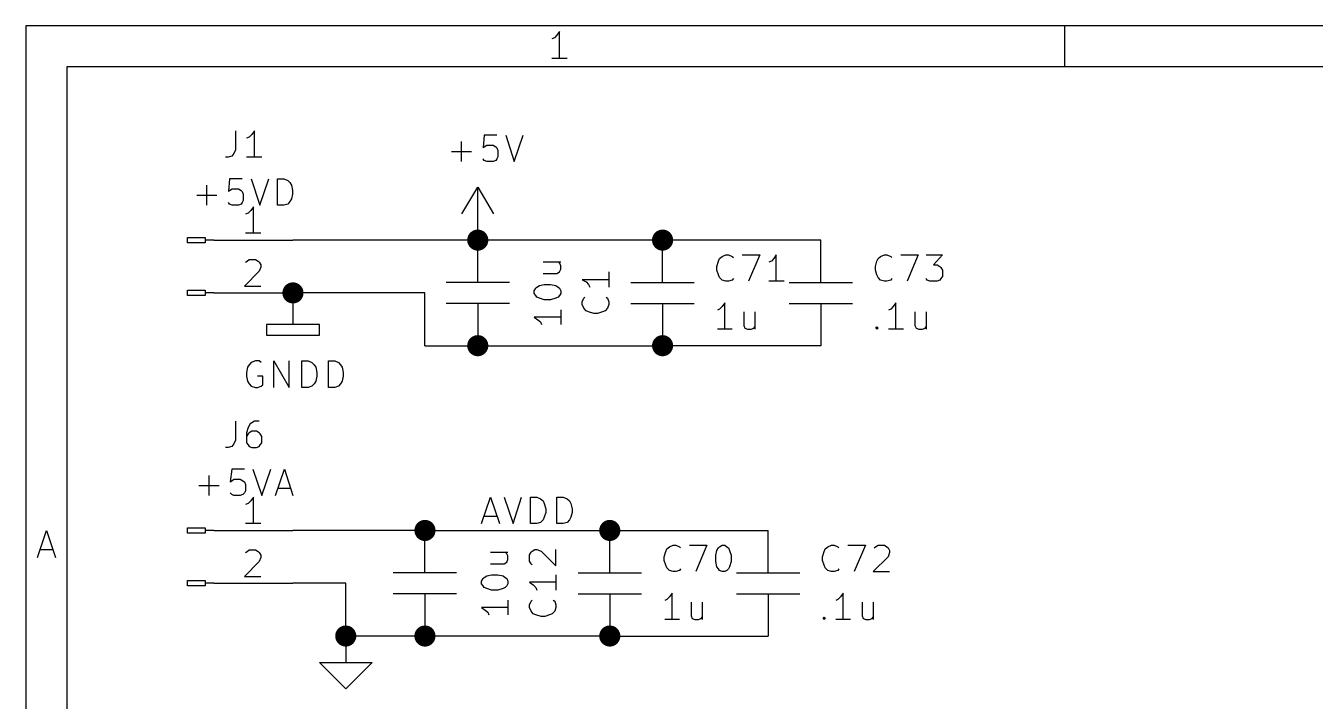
# Model space of a CAD drawing. Extents: x -2.2 to 11.3, y -7.9 to -0.4.
# Drawn here: x 0.394 to 2.836, y -1.673 to -0.394 of the extents above; entities that cross this region are included whole.
import ezdxf

# ---------------------------------------------------------------- set-up
doc = ezdxf.new("R2010")
doc.units = 0
doc.header["$MEASUREMENT"] = 0
for name, color, linetype in [('BLACK', 7, 'CONTINUOUS'), ('CYAN2', 4, 'CONTINUOUS'), ('GREEN2', 3, 'CONTINUOUS'), ('RED2', 1, 'CONTINUOUS')]:
    doc.layers.add(name, color=color, linetype=linetype)

msp = doc.modelspace()

# ---------------------------------------------------------------- linework, layer by layer
at = {"layer": 'BLACK', "linetype": 'CONTINUOUS'}
for p, q in [((1.257, -1.337), (1.274, -1.287)), ((1.274, -1.287), (1.291, -1.337)), ((1.3, -1.287), (1.317, -1.337)), ((1.317, -1.337), (1.333, -1.287)), ((1.35, -1.337), (1.35, -1.287)), ((1.35, -1.287), (1.362, -1.287)), ((1.362, -1.287), (1.369, -1.29)), ((1.369, -1.29), (1.374, -1.294)), ((1.374, -1.294), (1.376, -1.299)), ((1.4, -1.337), (1.4, -1.287)), ((1.4, -1.287), (1.412, -1.287)), ((1.412, -1.287), (1.419, -1.29)), ((1.419, -1.29), (1.424, -1.294)), ((1.424, -1.294), (1.426, -1.299)), ((1.376, -1.299), (1.379, -1.309)), ((1.379, -1.316), (1.376, -1.325)), ((1.379, -1.309), (1.379, -1.316)), ((1.426, -1.299), (1.429, -1.309)), ((1.429, -1.316), (1.426, -1.325)), ((1.429, -1.309), (1.429, -1.316)), ((1.262, -1.323), (1.286, -1.323)), ((1.362, -1.337), (1.35, -1.337)), ((1.369, -1.335), (1.362, -1.337)), ((1.374, -1.33), (1.369, -1.335)), ((1.376, -1.325), (1.374, -1.33)), ((1.412, -1.337), (1.4, -1.337)), ((1.419, -1.335), (1.412, -1.337)), ((1.424, -1.33), (1.419, -1.335)), ((1.426, -1.325), (1.424, -1.33))]:
    msp.add_line(p, q, dxfattribs=at)
at = {"layer": 'CYAN2', "linetype": 'CONTINUOUS'}
for p, q in [((0.791, -0.593), (0.791, -0.629)), ((0.817, -0.605), (0.812, -0.607)), ((0.822, -0.6), (0.817, -0.605)), ((0.827, -0.593), (0.822, -0.6)), ((0.827, -0.643), (0.827, -0.593)), ((1.262, -0.601), (1.26, -0.625)), ((1.286, -0.601), (1.262, -0.601)), ((1.303, -0.601), (1.319, -0.651)), ((1.319, -0.651), (1.336, -0.601)), ((0.791, -0.629), (0.788, -0.636)), ((1.2, -0.632), (1.238, -0.632)), ((1.219, -0.651), (1.219, -0.613)), ((1.26, -0.625), (1.262, -0.623)), ((1.262, -0.623), (1.267, -0.62)), ((1.267, -0.62), (1.279, -0.62)), ((1.279, -0.62), (1.284, -0.623)), ((1.284, -0.623), (1.286, -0.625)), ((1.286, -0.625), (1.288, -0.63)), ((1.288, -0.63), (1.288, -0.642)), ((0.777, -0.643), (0.772, -0.643)), ((0.784, -0.641), (0.777, -0.643)), ((0.788, -0.636), (0.784, -0.641)), ((0.841, -0.643), (0.812, -0.643)), ((1.262, -0.649), (1.26, -0.646)), ((1.267, -0.651), (1.262, -0.649)), ((1.279, -0.651), (1.267, -0.651)), ((1.284, -0.649), (1.279, -0.651)), ((1.286, -0.646), (1.284, -0.649)), ((1.288, -0.642), (1.286, -0.646)), ((0.737, -0.734), (0.737, -0.696)), ((0.78, -0.684), (0.778, -0.708)), ((0.778, -0.708), (0.78, -0.706)), ((0.804, -0.684), (0.78, -0.684)), ((0.78, -0.706), (0.785, -0.703)), ((0.785, -0.703), (0.797, -0.703)), ((0.797, -0.703), (0.802, -0.706)), ((0.802, -0.706), (0.804, -0.708)), ((0.804, -0.708), (0.806, -0.713)), ((0.821, -0.684), (0.837, -0.734)), ((0.837, -0.734), (0.854, -0.684)), ((0.871, -0.734), (0.871, -0.684)), ((0.871, -0.684), (0.883, -0.684)), ((0.883, -0.684), (0.89, -0.687)), ((0.89, -0.687), (0.894, -0.691)), ((0.894, -0.691), (0.897, -0.696)), ((0.897, -0.696), (0.899, -0.706)), ((0.899, -0.706), (0.899, -0.713)), ((0.718, -0.715), (0.756, -0.715)), ((0.78, -0.732), (0.778, -0.729)), ((0.785, -0.734), (0.78, -0.732)), ((0.802, -0.732), (0.797, -0.734)), ((0.804, -0.729), (0.802, -0.732)), ((0.806, -0.725), (0.804, -0.729)), ((0.806, -0.713), (0.806, -0.725)), ((0.89, -0.732), (0.883, -0.734)), ((0.894, -0.727), (0.89, -0.732)), ((0.897, -0.722), (0.894, -0.727)), ((0.899, -0.713), (0.897, -0.722)), ((0.797, -0.734), (0.785, -0.734)), ((0.883, -0.734), (0.871, -0.734)), ((1.713, -0.831), (1.72, -0.828)), ((1.72, -0.828), (1.725, -0.828)), ((1.725, -0.828), (1.732, -0.831)), ((1.751, -0.828), (1.784, -0.828)), ((1.784, -0.828), (1.763, -0.878)), ((1.815, -0.828), (1.811, -0.835)), ((1.815, -0.878), (1.815, -0.828)), ((2.013, -0.831), (2.02, -0.828)), ((2.02, -0.828), (2.025, -0.828)), ((2.025, -0.828), (2.032, -0.831)), ((2.051, -0.828), (2.084, -0.828)), ((2.084, -0.828), (2.063, -0.878)), ((2.099, -0.828), (2.13, -0.828)), ((2.13, -0.828), (2.113, -0.847)), ((1.374, -0.841), (1.407, -0.841)), ((1.405, -0.844), (1.402, -0.841)), ((1.407, -0.848), (1.405, -0.844)), ((1.407, -0.855), (1.407, -0.848)), ((1.703, -0.85), (1.706, -0.84)), ((1.703, -0.857), (1.703, -0.85)), ((1.706, -0.84), (1.708, -0.835)), ((1.708, -0.835), (1.713, -0.831)), ((1.732, -0.831), (1.734, -0.833)), ((1.806, -0.84), (1.801, -0.842)), ((1.811, -0.835), (1.806, -0.84)), ((2.003, -0.85), (2.006, -0.84)), ((2.003, -0.857), (2.003, -0.85)), ((2.006, -0.84), (2.008, -0.835)), ((2.008, -0.835), (2.013, -0.831)), ((2.032, -0.831), (2.034, -0.833)), ((2.113, -0.847), (2.12, -0.847)), ((2.12, -0.847), (2.125, -0.85)), ((2.125, -0.85), (2.127, -0.852)), ((2.127, -0.852), (2.13, -0.857)), ((1.374, -0.863), (1.4, -0.863)), ((1.4, -0.863), (1.405, -0.86)), ((1.405, -0.86), (1.407, -0.855)), ((1.498, -0.875), (1.448, -0.875)), ((1.448, -0.875), (1.455, -0.879)), ((1.455, -0.879), (1.46, -0.884)), ((1.498, -0.86), (1.498, -0.889)), ((1.706, -0.866), (1.703, -0.857)), ((1.708, -0.871), (1.706, -0.866)), ((1.713, -0.876), (1.708, -0.871)), ((1.72, -0.878), (1.713, -0.876)), ((1.725, -0.878), (1.72, -0.878)), ((1.732, -0.876), (1.725, -0.878)), ((1.734, -0.873), (1.732, -0.876)), ((1.83, -0.878), (1.801, -0.878)), ((2.006, -0.866), (2.003, -0.857)), ((2.008, -0.871), (2.006, -0.866)), ((2.013, -0.876), (2.008, -0.871)), ((2.02, -0.878), (2.013, -0.876)), ((2.025, -0.878), (2.02, -0.878)), ((2.032, -0.876), (2.025, -0.878)), ((2.034, -0.873), (2.032, -0.876)), ((2.101, -0.876), (2.099, -0.873)), ((2.106, -0.878), (2.101, -0.876)), ((2.12, -0.878), (2.106, -0.878)), ((2.125, -0.876), (2.12, -0.878)), ((2.127, -0.873), (2.125, -0.876)), ((2.13, -0.869), (2.127, -0.873)), ((2.13, -0.857), (2.13, -0.869)), ((1.357, -0.896), (1.36, -0.891)), ((1.357, -0.901), (1.357, -0.896)), ((1.36, -0.905), (1.357, -0.901)), ((1.36, -0.891), (1.362, -0.889)), ((1.362, -0.889), (1.367, -0.886)), ((1.367, -0.886), (1.376, -0.884)), ((1.376, -0.884), (1.388, -0.884)), ((1.388, -0.884), (1.398, -0.886)), ((1.398, -0.886), (1.402, -0.889)), ((1.402, -0.889), (1.405, -0.891)), ((1.405, -0.891), (1.407, -0.896)), ((1.407, -0.901), (1.405, -0.905)), ((1.407, -0.896), (1.407, -0.901)), ((1.46, -0.884), (1.462, -0.889)), ((1.362, -0.908), (1.36, -0.905)), ((1.367, -0.91), (1.362, -0.908)), ((1.376, -0.913), (1.367, -0.91)), ((1.388, -0.913), (1.376, -0.913)), ((1.398, -0.91), (1.388, -0.913)), ((1.402, -0.908), (1.398, -0.91)), ((1.405, -0.905), (1.402, -0.908)), ((1.448, -0.917), (1.451, -0.91)), ((1.448, -0.922), (1.448, -0.917)), ((1.451, -0.929), (1.448, -0.922)), ((1.451, -0.91), (1.453, -0.908)), ((1.493, -0.908), (1.496, -0.91)), ((1.496, -0.91), (1.498, -0.917)), ((1.498, -0.922), (1.496, -0.929)), ((1.498, -0.917), (1.498, -0.922)), ((1.713, -0.926), (1.708, -0.931)), ((1.718, -0.919), (1.713, -0.926)), ((1.718, -0.969), (1.718, -0.919)), ((2.037, -0.926), (2.032, -0.931)), ((2.042, -0.919), (2.037, -0.926)), ((2.042, -0.969), (2.042, -0.919)), ((1.407, -0.946), (1.357, -0.946)), ((1.357, -0.946), (1.364, -0.951)), ((1.364, -0.951), (1.369, -0.955)), ((1.407, -0.932), (1.407, -0.96)), ((1.455, -0.934), (1.451, -0.929)), ((1.46, -0.936), (1.455, -0.934)), ((1.47, -0.939), (1.46, -0.936)), ((1.477, -0.939), (1.47, -0.939)), ((1.486, -0.936), (1.477, -0.939)), ((1.491, -0.934), (1.486, -0.936)), ((1.496, -0.929), (1.491, -0.934)), ((1.708, -0.931), (1.704, -0.933)), ((1.754, -0.936), (1.754, -0.962)), ((1.775, -0.936), (1.775, -0.969)), ((2.032, -0.931), (2.028, -0.933)), ((2.078, -0.936), (2.078, -0.962)), ((2.099, -0.936), (2.099, -0.969)), ((1.369, -0.955), (1.371, -0.96)), ((1.732, -0.969), (1.704, -0.969)), ((1.754, -0.962), (1.756, -0.967)), ((1.756, -0.967), (1.761, -0.969)), ((1.761, -0.969), (1.768, -0.969)), ((1.768, -0.969), (1.773, -0.967)), ((1.773, -0.967), (1.775, -0.964)), ((2.004, -0.967), (2.006, -0.964)), ((2.006, -0.969), (2.004, -0.967)), ((2.006, -0.964), (2.008, -0.967)), ((2.006, -0.964), (2.006, -0.969)), ((2.008, -0.967), (2.006, -0.969)), ((2.056, -0.969), (2.028, -0.969)), ((2.078, -0.962), (2.08, -0.967)), ((2.08, -0.967), (2.085, -0.969)), ((2.085, -0.969), (2.092, -0.969)), ((2.092, -0.969), (2.097, -0.967)), ((2.097, -0.967), (2.099, -0.964)), ((0.814, -1.041), (0.812, -1.051)), ((0.817, -1.036), (0.814, -1.041)), ((0.821, -1.032), (0.817, -1.036)), ((0.829, -1.029), (0.821, -1.032)), ((0.836, -1.029), (0.829, -1.029)), ((0.84, -1.032), (0.836, -1.029)), ((0.864, -1.079), (0.864, -1.029)), ((0.864, -1.029), (0.893, -1.079)), ((0.893, -1.079), (0.893, -1.029)), ((0.917, -1.079), (0.917, -1.029)), ((0.917, -1.029), (0.929, -1.029)), ((0.929, -1.029), (0.936, -1.032)), ((0.936, -1.032), (0.94, -1.036)), ((0.94, -1.036), (0.943, -1.041)), ((0.943, -1.041), (0.945, -1.051)), ((0.967, -1.079), (0.967, -1.029)), ((0.967, -1.029), (0.979, -1.029)), ((0.979, -1.029), (0.986, -1.032)), ((0.986, -1.032), (0.99, -1.036)), ((0.99, -1.036), (0.993, -1.041)), ((0.993, -1.041), (0.995, -1.051)), ((0.812, -1.051), (0.812, -1.058)), ((0.812, -1.058), (0.814, -1.067)), ((0.814, -1.067), (0.817, -1.072)), ((0.817, -1.072), (0.821, -1.077)), ((0.843, -1.058), (0.833, -1.058)), ((0.84, -1.077), (0.843, -1.074)), ((0.843, -1.074), (0.843, -1.058)), ((0.94, -1.072), (0.936, -1.077)), ((0.943, -1.067), (0.94, -1.072)), ((0.945, -1.058), (0.943, -1.067)), ((0.945, -1.051), (0.945, -1.058)), ((0.99, -1.072), (0.986, -1.077)), ((0.993, -1.067), (0.99, -1.072)), ((0.995, -1.058), (0.993, -1.067)), ((0.995, -1.051), (0.995, -1.058)), ((0.821, -1.077), (0.829, -1.079)), ((0.829, -1.079), (0.833, -1.079)), ((0.833, -1.079), (0.84, -1.077)), ((0.929, -1.079), (0.917, -1.079)), ((0.936, -1.077), (0.929, -1.079)), ((0.979, -1.079), (0.967, -1.079)), ((0.986, -1.077), (0.979, -1.079)), ((0.791, -1.143), (0.791, -1.179)), ((0.822, -1.146), (0.819, -1.148)), ((0.827, -1.143), (0.822, -1.146)), ((0.836, -1.143), (0.827, -1.143)), ((0.815, -1.155), (0.812, -1.165)), ((0.812, -1.165), (0.812, -1.184)), ((0.815, -1.167), (0.812, -1.172)), ((0.819, -1.148), (0.815, -1.155)), ((0.817, -1.165), (0.815, -1.167)), ((0.822, -1.162), (0.817, -1.165)), ((0.831, -1.162), (0.822, -1.162)), ((0.836, -1.165), (0.831, -1.162)), ((0.838, -1.167), (0.836, -1.165)), ((0.841, -1.172), (0.838, -1.167)), ((0.841, -1.184), (0.841, -1.172)), ((0.777, -1.193), (0.772, -1.193)), ((0.784, -1.191), (0.777, -1.193)), ((0.788, -1.186), (0.784, -1.191)), ((0.791, -1.179), (0.788, -1.186)), ((0.812, -1.184), (0.815, -1.188)), ((0.815, -1.188), (0.817, -1.191)), ((0.817, -1.191), (0.822, -1.193)), ((0.822, -1.193), (0.831, -1.193)), ((0.831, -1.193), (0.836, -1.191)), ((0.836, -1.191), (0.838, -1.188)), ((0.838, -1.188), (0.841, -1.184)), ((0.784, -1.234), (0.781, -1.258)), ((0.808, -1.234), (0.784, -1.234)), ((0.824, -1.234), (0.841, -1.284)), ((0.841, -1.284), (0.858, -1.234)), ((0.867, -1.284), (0.884, -1.234)), ((0.884, -1.234), (0.9, -1.284)), ((0.722, -1.265), (0.76, -1.265)), ((0.741, -1.284), (0.741, -1.246)), ((0.781, -1.258), (0.784, -1.256)), ((0.784, -1.256), (0.788, -1.253)), ((0.788, -1.253), (0.8, -1.253)), ((0.8, -1.253), (0.805, -1.256)), ((0.805, -1.256), (0.808, -1.258)), ((0.808, -1.258), (0.81, -1.263)), ((0.81, -1.263), (0.81, -1.275)), ((0.784, -1.282), (0.781, -1.279)), ((0.788, -1.284), (0.784, -1.282)), ((0.8, -1.284), (0.788, -1.284)), ((0.805, -1.282), (0.8, -1.284)), ((0.808, -1.279), (0.805, -1.282)), ((0.81, -1.275), (0.808, -1.279)), ((0.872, -1.27), (0.896, -1.27)), ((1.274, -1.391), (1.307, -1.391)), ((1.305, -1.394), (1.302, -1.391)), ((1.348, -1.396), (1.351, -1.391)), ((1.351, -1.391), (1.353, -1.389)), ((1.353, -1.389), (1.358, -1.386)), ((1.358, -1.386), (1.362, -1.386)), ((1.362, -1.386), (1.37, -1.389)), ((1.37, -1.389), (1.398, -1.417)), ((1.398, -1.417), (1.398, -1.386)), ((1.603, -1.4), (1.606, -1.39)), ((1.606, -1.39), (1.608, -1.385)), ((1.608, -1.385), (1.613, -1.381)), ((1.613, -1.381), (1.62, -1.378)), ((1.62, -1.378), (1.625, -1.378)), ((1.625, -1.378), (1.632, -1.381)), ((1.632, -1.381), (1.634, -1.383)), ((1.651, -1.378), (1.684, -1.378)), ((1.684, -1.378), (1.663, -1.428)), ((1.701, -1.397), (1.703, -1.388)), ((1.703, -1.388), (1.706, -1.383)), ((1.706, -1.383), (1.708, -1.381)), ((1.708, -1.381), (1.713, -1.378)), ((1.713, -1.378), (1.718, -1.378)), ((1.718, -1.378), (1.722, -1.381)), ((1.722, -1.381), (1.725, -1.383)), ((1.725, -1.383), (1.727, -1.388)), ((1.727, -1.388), (1.73, -1.397)), ((1.903, -1.4), (1.906, -1.39)), ((1.906, -1.39), (1.908, -1.385)), ((1.908, -1.385), (1.913, -1.381)), ((1.913, -1.381), (1.92, -1.378)), ((1.92, -1.378), (1.925, -1.378)), ((1.925, -1.378), (1.932, -1.381)), ((1.932, -1.381), (1.934, -1.383)), ((1.951, -1.378), (1.984, -1.378)), ((1.984, -1.378), (1.963, -1.428)), ((2.001, -1.383), (2.003, -1.381)), ((2.003, -1.381), (2.008, -1.378)), ((2.008, -1.378), (2.02, -1.378)), ((2.02, -1.378), (2.025, -1.381)), ((2.025, -1.381), (2.027, -1.383)), ((2.027, -1.383), (2.03, -1.388)), ((2.03, -1.388), (2.03, -1.392)), ((1.274, -1.413), (1.3, -1.413)), ((1.3, -1.413), (1.305, -1.41)), ((1.307, -1.398), (1.305, -1.394)), ((1.305, -1.41), (1.307, -1.405)), ((1.307, -1.405), (1.307, -1.398)), ((1.348, -1.408), (1.348, -1.396)), ((1.351, -1.413), (1.348, -1.408)), ((1.353, -1.415), (1.351, -1.413)), ((1.603, -1.407), (1.603, -1.4)), ((1.606, -1.416), (1.603, -1.407)), ((1.608, -1.421), (1.606, -1.416)), ((1.701, -1.409), (1.701, -1.397)), ((1.703, -1.419), (1.701, -1.409)), ((1.73, -1.409), (1.727, -1.419)), ((1.73, -1.397), (1.73, -1.409)), ((1.903, -1.407), (1.903, -1.4)), ((1.906, -1.416), (1.903, -1.407)), ((1.908, -1.421), (1.906, -1.416)), ((2.027, -1.4), (1.999, -1.428)), ((2.03, -1.392), (2.027, -1.4)), ((1.26, -1.441), (1.262, -1.439)), ((1.262, -1.439), (1.267, -1.436)), ((1.267, -1.436), (1.276, -1.434)), ((1.276, -1.434), (1.288, -1.434)), ((1.288, -1.434), (1.298, -1.436)), ((1.298, -1.436), (1.302, -1.439)), ((1.302, -1.439), (1.305, -1.441)), ((1.398, -1.434), (1.398, -1.463)), ((1.613, -1.426), (1.608, -1.421)), ((1.62, -1.428), (1.613, -1.426)), ((1.625, -1.428), (1.62, -1.428)), ((1.632, -1.426), (1.625, -1.428)), ((1.634, -1.423), (1.632, -1.426)), ((1.706, -1.423), (1.703, -1.419)), ((1.708, -1.426), (1.706, -1.423)), ((1.713, -1.428), (1.708, -1.426)), ((1.718, -1.428), (1.713, -1.428)), ((1.722, -1.426), (1.718, -1.428)), ((1.725, -1.423), (1.722, -1.426)), ((1.727, -1.419), (1.725, -1.423)), ((1.913, -1.426), (1.908, -1.421)), ((1.92, -1.428), (1.913, -1.426)), ((1.925, -1.428), (1.92, -1.428)), ((1.932, -1.426), (1.925, -1.428)), ((1.934, -1.423), (1.932, -1.426)), ((1.999, -1.428), (2.03, -1.428)), ((1.257, -1.446), (1.26, -1.441)), ((1.257, -1.451), (1.257, -1.446)), ((1.26, -1.455), (1.257, -1.451)), ((1.262, -1.458), (1.26, -1.455)), ((1.267, -1.46), (1.262, -1.458)), ((1.276, -1.463), (1.267, -1.46)), ((1.288, -1.463), (1.276, -1.463)), ((1.298, -1.46), (1.288, -1.463)), ((1.302, -1.458), (1.298, -1.46)), ((1.305, -1.455), (1.302, -1.458)), ((1.305, -1.441), (1.307, -1.446)), ((1.307, -1.451), (1.305, -1.455)), ((1.307, -1.446), (1.307, -1.451)), ((1.398, -1.448), (1.348, -1.448)), ((1.348, -1.448), (1.355, -1.453)), ((1.355, -1.453), (1.36, -1.458)), ((1.36, -1.458), (1.362, -1.463)), ((1.307, -1.482), (1.307, -1.51)), ((1.348, -1.491), (1.351, -1.484)), ((1.351, -1.484), (1.353, -1.482)), ((1.393, -1.482), (1.396, -1.484)), ((1.396, -1.484), (1.398, -1.491)), ((1.608, -1.481), (1.604, -1.483)), ((1.613, -1.476), (1.608, -1.481)), ((1.618, -1.469), (1.613, -1.476)), ((1.618, -1.519), (1.618, -1.469)), ((1.654, -1.486), (1.654, -1.512)), ((1.675, -1.486), (1.675, -1.519)), ((1.932, -1.481), (1.928, -1.483)), ((1.937, -1.476), (1.932, -1.481)), ((1.942, -1.469), (1.937, -1.476)), ((1.942, -1.519), (1.942, -1.469)), ((1.978, -1.486), (1.978, -1.512)), ((1.999, -1.486), (1.999, -1.519)), ((1.307, -1.496), (1.257, -1.496)), ((1.257, -1.496), (1.264, -1.501)), ((1.264, -1.501), (1.269, -1.505)), ((1.269, -1.505), (1.271, -1.51)), ((1.348, -1.496), (1.348, -1.491)), ((1.351, -1.503), (1.348, -1.496)), ((1.355, -1.508), (1.351, -1.503)), ((1.36, -1.51), (1.355, -1.508)), ((1.37, -1.513), (1.36, -1.51)), ((1.377, -1.513), (1.37, -1.513)), ((1.386, -1.51), (1.377, -1.513)), ((1.391, -1.508), (1.386, -1.51)), ((1.396, -1.503), (1.391, -1.508)), ((1.398, -1.496), (1.396, -1.503)), ((1.398, -1.491), (1.398, -1.496)), ((1.654, -1.512), (1.656, -1.517)), ((1.673, -1.517), (1.675, -1.514)), ((1.904, -1.517), (1.906, -1.514)), ((1.906, -1.514), (1.908, -1.517)), ((1.906, -1.514), (1.906, -1.519)), ((1.978, -1.512), (1.98, -1.517)), ((1.997, -1.517), (1.999, -1.514)), ((1.632, -1.519), (1.604, -1.519)), ((1.656, -1.517), (1.661, -1.519)), ((1.661, -1.519), (1.668, -1.519)), ((1.668, -1.519), (1.673, -1.517)), ((1.906, -1.519), (1.904, -1.517)), ((1.908, -1.517), (1.906, -1.519)), ((1.956, -1.519), (1.928, -1.519)), ((1.98, -1.517), (1.985, -1.519)), ((1.985, -1.519), (1.992, -1.519)), ((1.992, -1.519), (1.997, -1.517))]:
    msp.add_line(p, q, dxfattribs=at)
at = {"layer": 'GREEN2', "linetype": 'CONTINUOUS'}
for p, q in [((1.25, -0.8), (0.9, -0.8)), ((1.6, -0.8), (1.25, -0.8)), ((1.9, -0.8), (1.6, -0.8)), ((1.15, -0.9), (0.9, -0.9)), ((1.15, -1), (1.15, -0.9)), ((1.15, -1), (1.25, -1)), ((1.25, -1), (1.6, -1)), ((1.9, -1), (1.6, -1)), ((1.15, -1.35), (0.9, -1.35)), ((1.15, -1.35), (1.5, -1.35)), ((1.5, -1.35), (1.8, -1.35)), ((1, -1.45), (0.9, -1.45)), ((1, -1.55), (1, -1.45)), ((1.15, -1.55), (1, -1.55)), ((1.5, -1.55), (1.15, -1.55)), ((1.5, -1.55), (1.8, -1.55))]:
    msp.add_line(p, q, dxfattribs=at)
at = {"layer": 'GREEN2', "const_width": 0.02}
for points in [[(1.24, -0.8, 1), (1.26, -0.8, 1)], [(1.59, -0.8, 1), (1.61, -0.8, 1)], [(0.89, -0.9, 1), (0.91, -0.9, 1)], [(1.24, -1, 1), (1.26, -1, 1)], [(1.59, -1, 1), (1.61, -1, 1)], [(1.14, -1.35, 1), (1.16, -1.35, 1)], [(1.49, -1.35, 1), (1.51, -1.35, 1)], [(0.99, -1.55, 1), (1.01, -1.55, 1)], [(1.14, -1.55, 1), (1.16, -1.55, 1)], [(1.49, -1.55, 1), (1.51, -1.55, 1)]]:
    msp.add_lwpolyline(points, format="xyb", close=True, dxfattribs=at)
at = {"layer": 'RED2', "linetype": 'CONTINUOUS'}
for p, q in [((0.394, -0.394), (0.394, -7.874)), ((11.299, -0.394), (0.394, -0.394)), ((1.4, -0.412), (1.395, -0.417)), ((1.405, -0.405), (1.4, -0.412)), ((1.405, -0.456), (1.405, -0.405)), ((2.362, -0.472), (2.362, -0.394)), ((1.395, -0.417), (1.39, -0.419)), ((1.419, -0.456), (1.39, -0.456)), ((0.472, -0.472), (0.472, -7.796)), ((11.221, -0.472), (0.472, -0.472)), ((1.22, -0.75), (1.25, -0.7)), ((1.25, -0.8), (1.25, -0.7)), ((1.25, -0.7), (1.28, -0.75)), ((0.815, -0.749), (0.81, -0.751)), ((0.82, -0.744), (0.815, -0.749)), ((0.825, -0.737), (0.82, -0.744)), ((0.825, -0.787), (0.825, -0.737)), ((0.7, -0.805), (0.7, -0.795)), ((0.7, -0.795), (0.734, -0.795)), ((0.734, -0.805), (0.7, -0.805)), ((0.734, -0.795), (0.734, -0.805)), ((0.75, -0.8), (0.734, -0.8)), ((0.75, -0.8), (0.9, -0.8)), ((0.839, -0.787), (0.81, -0.787)), ((1.25, -0.88), (1.25, -0.8)), ((1.6, -0.88), (1.6, -0.8)), ((1.9, -0.88), (1.9, -0.8)), ((0.81, -0.842), (0.813, -0.84)), ((0.813, -0.84), (0.817, -0.837)), ((0.817, -0.837), (0.829, -0.837)), ((0.829, -0.837), (0.834, -0.84)), ((0.834, -0.84), (0.836, -0.842)), ((0.836, -0.842), (0.839, -0.847)), ((0.839, -0.851), (0.836, -0.859)), ((0.839, -0.847), (0.839, -0.851)), ((0.836, -0.859), (0.808, -0.887)), ((0.7, -0.905), (0.7, -0.895)), ((0.7, -0.895), (0.734, -0.895)), ((0.734, -0.895), (0.734, -0.905)), ((0.75, -0.9), (0.734, -0.9)), ((0.75, -0.9), (0.9, -0.9)), ((0.808, -0.887), (0.839, -0.887)), ((0.9, -0.9), (0.9, -0.96)), ((1.31, -0.88), (1.19, -0.88)), ((1.54, -0.88), (1.66, -0.88)), ((1.84, -0.88), (1.96, -0.88)), ((0.734, -0.905), (0.7, -0.905)), ((1.31, -0.92), (1.19, -0.92)), ((1.25, -0.92), (1.25, -1)), ((1.54, -0.92), (1.66, -0.92)), ((1.6, -0.92), (1.6, -1)), ((1.84, -0.92), (1.96, -0.92)), ((1.9, -0.92), (1.9, -1)), ((0.85, -0.96), (0.85, -0.98)), ((0.95, -0.96), (0.85, -0.96)), ((0.95, -0.98), (0.95, -0.96)), ((0.85, -0.98), (0.95, -0.98)), ((0.82, -1.294), (0.815, -1.299)), ((0.825, -1.287), (0.82, -1.294)), ((0.825, -1.337), (0.825, -1.287)), ((0.815, -1.299), (0.81, -1.301)), ((0.839, -1.337), (0.81, -1.337)), ((0.416, -1.401), (0.433, -1.35)), ((0.433, -1.35), (0.45, -1.401)), ((0.7, -1.355), (0.7, -1.345)), ((0.7, -1.345), (0.734, -1.345)), ((0.734, -1.355), (0.7, -1.355)), ((0.734, -1.345), (0.734, -1.355)), ((0.75, -1.35), (0.734, -1.35)), ((0.75, -1.35), (0.9, -1.35)), ((1.15, -1.43), (1.15, -1.35)), ((1.5, -1.43), (1.5, -1.35)), ((1.8, -1.43), (1.8, -1.35)), ((0.42, -1.386), (0.445, -1.386)), ((0.81, -1.392), (0.813, -1.39)), ((0.813, -1.39), (0.817, -1.387)), ((0.817, -1.387), (0.829, -1.387)), ((0.829, -1.387), (0.834, -1.39)), ((0.834, -1.39), (0.836, -1.392)), ((0.836, -1.409), (0.808, -1.437)), ((0.836, -1.392), (0.839, -1.397)), ((0.839, -1.401), (0.836, -1.409)), ((0.839, -1.397), (0.839, -1.401)), ((0.808, -1.437), (0.839, -1.437)), ((1.21, -1.43), (1.09, -1.43)), ((1.44, -1.43), (1.56, -1.43)), ((1.74, -1.43), (1.86, -1.43)), ((0.7, -1.455), (0.7, -1.445)), ((0.7, -1.445), (0.734, -1.445)), ((0.734, -1.455), (0.7, -1.455)), ((0.734, -1.445), (0.734, -1.455)), ((0.75, -1.45), (0.734, -1.45)), ((0.75, -1.45), (0.9, -1.45)), ((1.21, -1.47), (1.09, -1.47)), ((1.15, -1.47), (1.15, -1.55)), ((1.44, -1.47), (1.56, -1.47)), ((1.5, -1.47), (1.5, -1.55)), ((1.74, -1.47), (1.86, -1.47)), ((1.8, -1.47), (1.8, -1.55)), ((1, -1.55), (1, -1.6)), ((1, -1.65), (0.95, -1.6)), ((0.95, -1.6), (1, -1.6)), ((1, -1.6), (1.05, -1.6)), ((1.05, -1.6), (1, -1.65))]:
    msp.add_line(p, q, dxfattribs=at)

doc.saveas('drawing.dxf')
